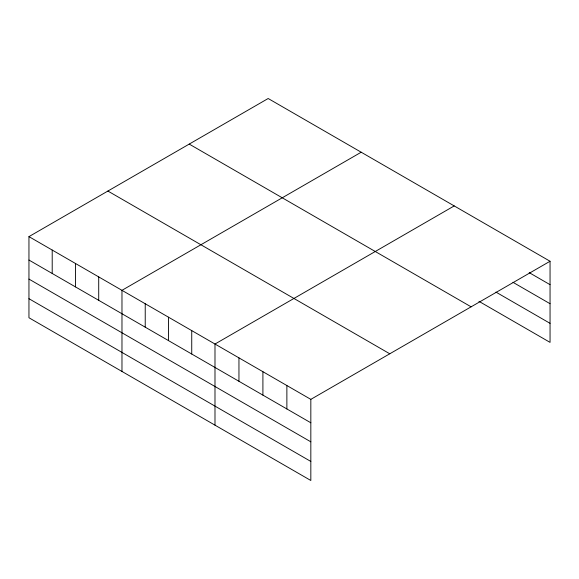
<?xml version="1.0" encoding="UTF-8"?>
<svg xmlns="http://www.w3.org/2000/svg" width="579" height="579" viewBox="0 0 579 579"><rect width="100%" height="100%" fill="white"/><g stroke="black" fill="none" stroke-linecap="round" stroke-linejoin="round"><path stroke-width="0.87" d="M478.942 301.326L550.05 342.377L550.05 261.252L268.171 98.51L28.95 236.623L28.95 317.748L310.829 480.49L310.829 399.365L28.95 236.623M361.187 152.219L121.974 290.325L121.974 371.45M454.211 205.921L214.99 344.035L214.99 425.16M310.829 399.365L550.05 261.252M529.184 272.622L550.05 284.673M512.951 282.299L550.05 303.714M495.95 292.098L550.05 323.335M189.224 144.091L471.111 306.834M107.889 191.048L389.776 353.791M28.95 260.043L310.829 422.786M28.95 279.085L310.829 441.828M28.95 298.706L310.829 461.449M286.873 385.534L286.873 408.955M262.909 371.696L262.909 395.117M238.953 357.865L238.953 381.286M191.736 330.609L191.736 354.03M168.482 317.183L168.482 340.604M145.228 303.758L145.228 327.171M98.712 276.9L98.712 300.32M75.458 263.474L75.458 286.894M52.204 250.048L52.204 273.469"/></g></svg>
